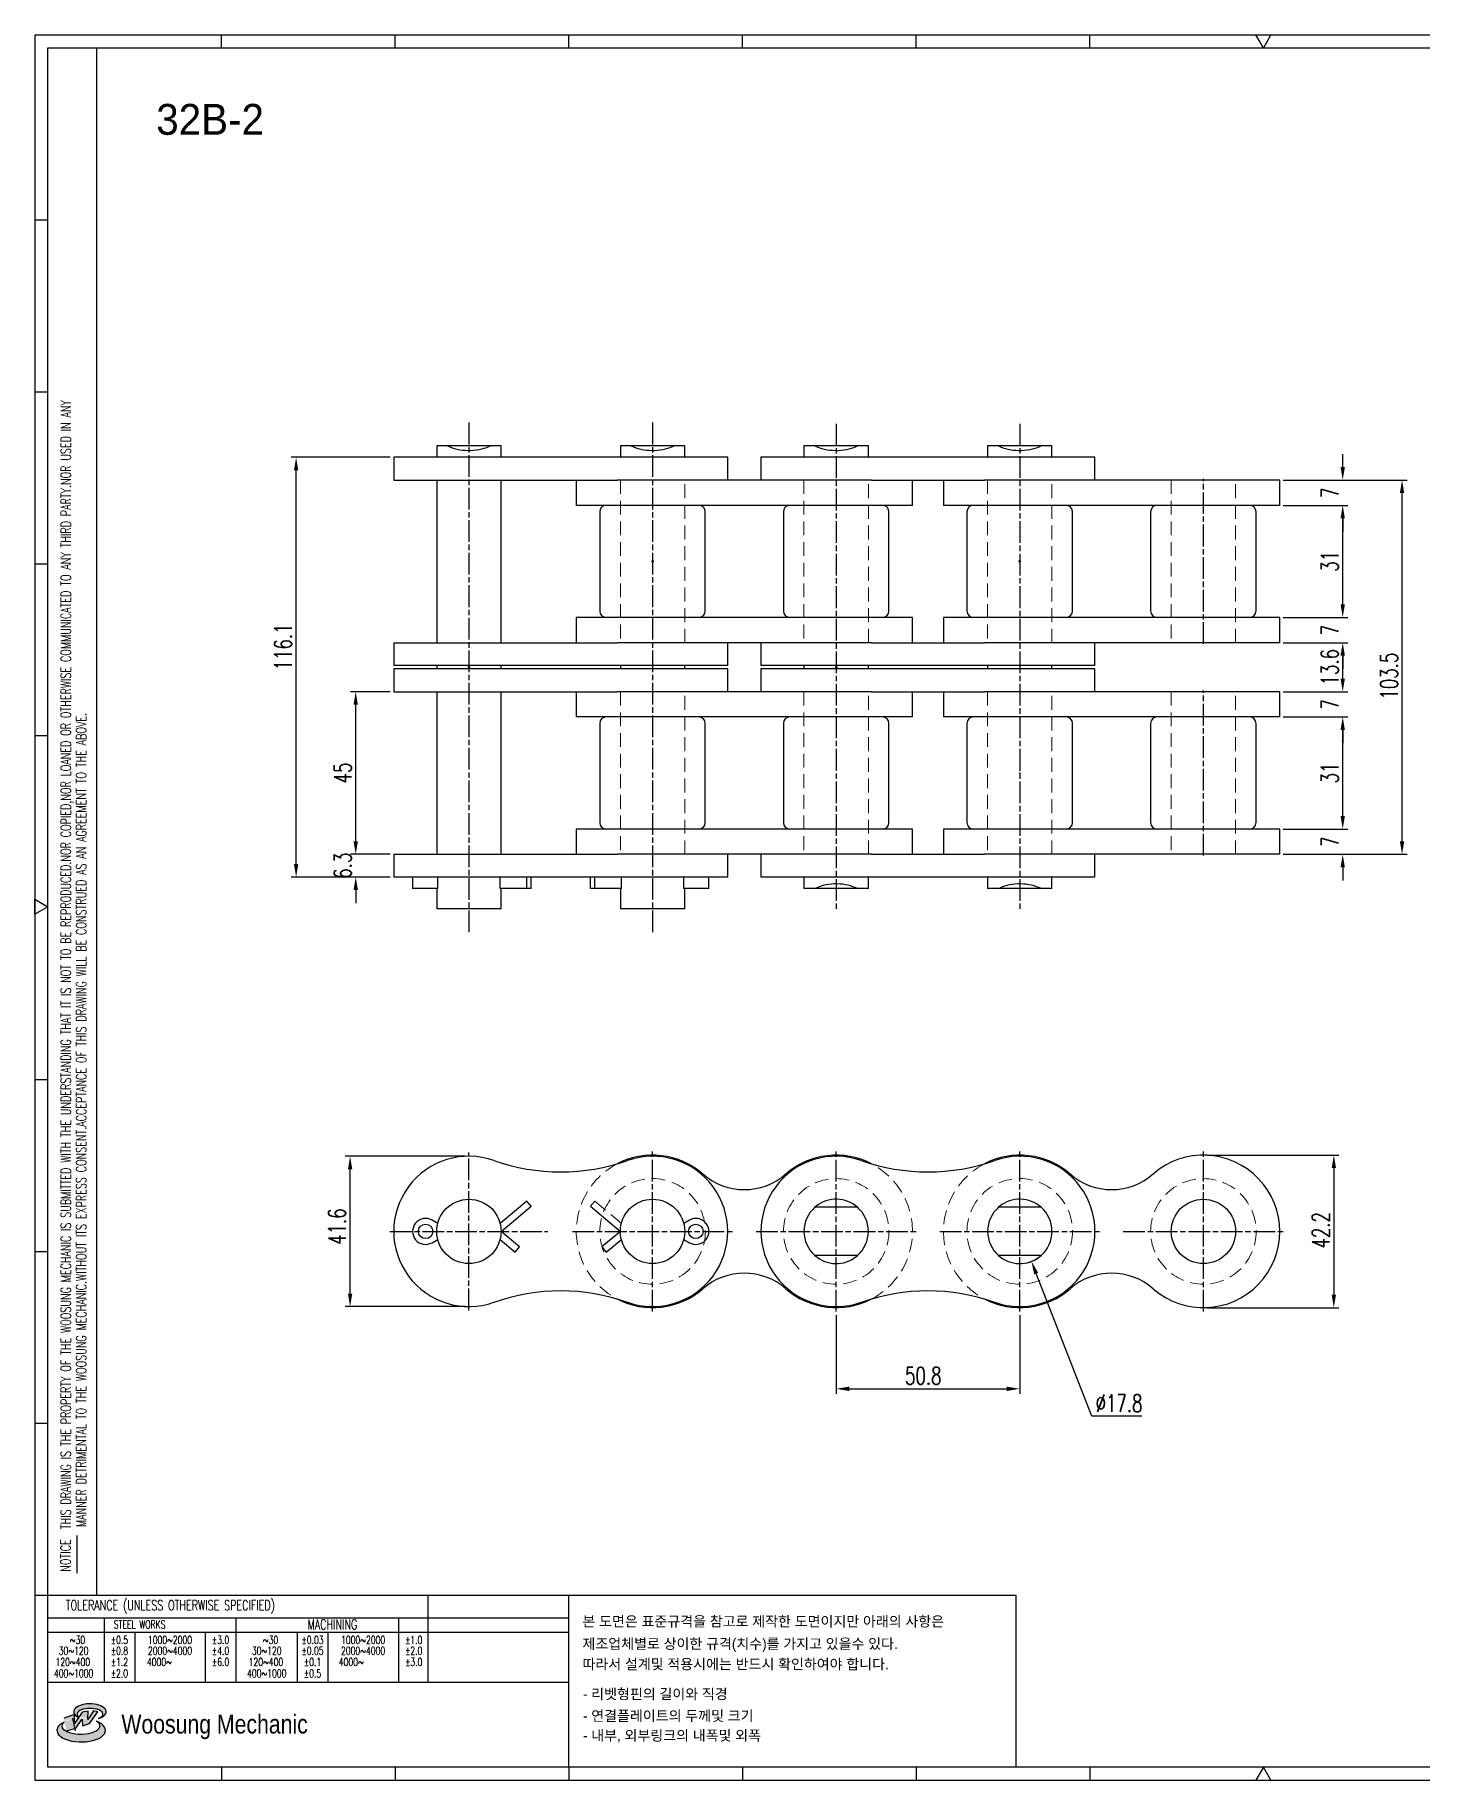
# Model space of a CAD drawing. Header units: millimetres. Extents: x 3536 to 4216, y -47 to 436.
# Drawn here: x 3535.9 to 3919.7, y -47.1 to 435.7 of the extents above; entities that cross this region are included whole.
import ezdxf
from ezdxf.enums import TextEntityAlignment as Align

# ---------------------------------------------------------------- set-up
doc = ezdxf.new("R2010")
doc.units = ezdxf.units.MM
doc.linetypes.add('AM_ISO08W050', pattern=[18, 12, -1.5, 3, -1.5])
doc.linetypes.add('HIDDEN', pattern=[9.525, 6.35, -3.175])
doc.layers.get('Defpoints').update_dxf_attribs({"color": 80})
for name, color, linetype, lineweight in [('2d ConnectionPoints', 7, 'Continuous', 50), ('CL1', 140, 'AM_ISO08W050', 25), ('HL3', 1, 'HIDDEN', 0)]:
    doc.layers.add(name, color=color, linetype=linetype, lineweight=lineweight)
doc.layers.add('S-DIM', color=40, linetype='Continuous')
doc.layers.add('도면레이아웃', color=7, linetype='Continuous')
doc.styles.add('HKD_ST2', font='romans.shx', dxfattribs={"width": 0.7, "height": 4, "bigfont": '@extfont2.shx'})
doc.styles.add('HSG', font='SIMPLEX.shx', dxfattribs={"width": 0.7, "bigfont": 'HSG.shx'})
doc.styles.add('MtXpl_', font='Gulim.ttf')
doc.styles.add('SLDTEXTSTYLE4', font='arial.ttf', dxfattribs={"width": 0.8})
doc.dimstyles.new('APP2.0', dxfattribs={"dimscale": 2, "dimtxt": 2.4, "dimasz": 1.8, "dimexe": 0.7, "dimexo": 0.5, "dimgap": 0.6, "dimtad": 1, "dimtoh": 1, "dimdec": 1, "dimrnd": 0.01, "dimzin": 9, "dimdsep": 46, "dimtxsty": 'HSG', "dimcen": 0, "dimclrd": 1, "dimclre": 1, "dimclrt": 256, "dimazin": 2, "dimtp": 1, "dimtm": 1, "dimtfac": 0.5, "dimtdec": 1, "dimtofl": 0, "dimtmove": 0, "dimatfit": 3, "dimfxl": 0, "dimtvp": 1, "dimtolj": 2, "dimlwd": -1, "dimlwe": -1, "dimarcsym": 0})

# ---------------------------------------------------------------- blocks, each defined once
blk = doc.blocks.new('MAST')
at = {"layer": '도면레이아웃'}
h = blk.add_hatch(color=10, dxfattribs=at)
h.paths.add_polyline_path([(1.544, 35.177), (1.554, 34.966), (1.779, 35.034), (2.054, 35.422), (1.908, 35.446), (1.728, 35.167), (1.741, 35.439), (1.547, 35.405), (1.292, 35.041), (1.295, 35.33), (0.943, 35.208), (1.03, 34.8), (1.336, 34.885)])
edge = h.paths.add_edge_path()
edge.add_ellipse((1.795, 35.421), major_axis=(-0.53, 0), ratio=0.487785, start_angle=122.3607, end_angle=403.3957)
edge.add_line((1.411, 35.244), (1.419, 35.261))
edge.add_ellipse((1.798, 35.344), major_axis=(-0.423, 0), ratio=0.444396, start_angle=131.5898, end_angle=386.1941, ccw=False)
edge = h.paths.add_edge_path()
edge.add_ellipse((1.512, 34.815), major_axis=(-0.793, 0), ratio=0.480113, start_angle=314.6763, end_angle=590.8521)
edge.add_ellipse((1.501, 34.958), major_axis=(-0.62, 0), ratio=0.43311, start_angle=331.7024, end_angle=574.4249, ccw=False)
at = {"color": 140}
for p, q in [((0, 90.118), (80.15, 90.118)), ((0, 90.118), (0, 33.191)), ((0, 33.191), (80.15, 33.191))]:
    blk.add_line(p, q, dxfattribs=at)
for p, q in [((6.089, 89.693), (6.089, 90.118)), ((11.753, 89.693), (11.753, 90.118)), ((17.418, 89.693), (17.418, 90.118)), ((23.082, 89.693), (23.082, 90.118)), ((28.746, 89.693), (28.746, 90.118)), ((34.411, 89.693), (34.411, 90.118)), ((0, 84.085), (0.425, 84.085)), ((0, 78.478), (0.425, 78.478)), ((0, 72.87), (0.425, 72.87)), ((0, 67.262), (0.425, 67.262)), ((0, 56.047), (0.425, 56.047)), ((0, 50.439), (0.425, 50.439)), ((0, 44.832), (0.425, 44.832)), ((1.377, 39.947), (1.377, 41.174)), ((0, 39.224), (0.425, 39.224)), ((6.089, 33.616), (6.089, 33.191)), ((11.753, 33.616), (11.753, 33.191)), ((17.418, 33.616), (17.418, 33.191)), ((23.082, 33.616), (23.082, 33.191)), ((28.746, 33.616), (28.746, 33.191)), ((34.411, 33.616), (34.411, 33.191))]:
    blk.add_line(p, q)
at = {"color": 2}
for p, q in [((2.017, 39.224), (2.017, 89.693)), ((0.425, 39.224), (17.418, 39.224)), ((12.816, 39.224), (12.816, 36.382)), ((17.418, 33.616), (17.418, 39.224)), ((0.425, 38.487), (17.418, 38.487)), ((2.257, 38.487), (2.257, 36.382)), ((6.557, 38.5), (6.557, 36.382)), ((11.857, 38.487), (11.857, 36.382)), ((0.425, 38.012), (17.418, 38.012)), ((3.257, 38.012), (3.257, 36.382)), ((5.557, 38.012), (5.557, 36.382)), ((8.557, 38.012), (8.557, 36.382)), ((9.557, 38.026), (9.557, 36.382)), ((0.425, 36.382), (17.418, 36.382))]:
    blk.add_line(p, q, dxfattribs=at)
for points in [[(40.075, 89.693), (39.83, 90.118), (40.32, 90.118)], [(0.425, 61.679), (0, 61.433), (0, 61.924)], [(40.075, 33.616), (39.83, 33.191), (40.32, 33.191)]]:
    blk.add_lwpolyline(points, close=True)
at = {"color": 140}
blk.add_lwpolyline([(0.425, 89.693), (79.725, 89.693), (79.725, 33.616), (0.425, 33.616)], close=True, dxfattribs=at)
at = {"layer": '도면레이아웃'}
for p, q in [((1.295, 35.33), (0.943, 35.208)), ((1.547, 35.405), (1.292, 35.041)), ((1.292, 35.041), (1.295, 35.33)), ((1.741, 35.439), (1.547, 35.405)), ((1.908, 35.446), (1.728, 35.167)), ((1.728, 35.167), (1.741, 35.439)), ((1.779, 35.034), (2.054, 35.422)), ((2.054, 35.422), (1.908, 35.446)), ((1.03, 34.8), (1.336, 34.885)), ((1.224, 35.208), (1.311, 34.8)), ((1.224, 35.208), (1.224, 35.208)), ((1.336, 34.885), (1.544, 35.177)), ((1.419, 35.261), (1.411, 35.244)), ((1.544, 35.177), (1.554, 34.966)), ((1.554, 34.966), (1.779, 35.034))]:
    blk.add_line(p, q, dxfattribs=at)
for centre, major_axis, ratio, start_param, end_param in [((1.795, 35.421), (-0.53, 0), 0.487785, 2.135596, 7.040584), ((1.798, 35.344), (-0.423, 0), 0.444396, 2.296675, 6.740358), ((1.512, 34.815), (-0.793, 0), 0.480113, 5.492138, 10.312315), ((1.501, 34.958), (-0.62, 0), 0.43311, 5.789299, 10.025607)]:
    blk.add_ellipse(centre, major_axis=major_axis, ratio=ratio, start_param=start_param, end_param=end_param, dxfattribs=at)
at = {"color": 6, "style": 'HKD_ST2', "width": 0.7}
for s, p in [(' THIS DRAWING IS THE PROPERTY OF THE WOOSUNG MECHANIC IS SUBMITTED WITH THE UNDERSTANDING THAT IT IS NOT TO BE REPRODUCED.NOR COPIED,NOR LOANED OR OTHERWISE COMMUNICATED TO ANY THIRD PARTY.NOR USED IN ANY', (1.173, 41.217)), ('MANNER DETRIMENTAL TO THE WOOSUNG MECHANIC.WITHOUT ITS EXPRESS CONSENT.ACCEPTANCE OF THIS DRAWING WILL BE CONSTRUED AS AN AGREEMENT TO THE ABOVE.', (1.672, 41.447))]:
    blk.add_text(s, height=0.326266, rotation=90, dxfattribs=at).set_placement(p)
at = {"style": 'HKD_ST2', "width": 0.7}
blk.add_text('NOTICE', height=0.3263, rotation=90, dxfattribs=at).set_placement((1.163, 39.988))
blk.add_text('TOLERANCE (UNLESS OTHERWISE SPECIFIED)', height=0.32627, dxfattribs=at).set_placement((4.417, 38.896), align=Align.MIDDLE_CENTER)
at = {"color": 4, "style": 'HKD_ST2', "width": 0.7}
for s, height, p in [('STEEL WORKS', 0.26101, (3.416, 38.268)), ('MACHINING', 0.3263, (9.707, 38.27)), ('%%P0.5', 0.261, (2.757, 37.762)), ('%%P3.0', 0.261, (6.057, 37.762)), ('%%P0.03', 0.261, (9.057, 37.762)), ('%%P1.0', 0.261, (12.357, 37.762)), ('%%P0.8', 0.261, (2.757, 37.411)), ('%%P1.2', 0.261, (2.757, 37.045)), ('%%P4.0', 0.261, (6.057, 37.411)), ('%%P6.0', 0.261, (6.057, 37.045)), ('%%P0.05', 0.261, (9.057, 37.411)), ('%%P0.1', 0.261, (9.057, 37.045)), ('%%P2.0', 0.261, (12.357, 37.411)), ('%%P3.0', 0.261, (12.357, 37.045)), ('%%P2.0', 0.261, (2.757, 36.67)), ('%%P0.5', 0.261, (9.057, 36.67))]:
    blk.add_text(s, height=height, dxfattribs=at).set_placement(p, align=Align.MIDDLE)
for s, height, p in [('%%12630', 0.261, (1.389, 37.762)), ('1000%%1262000', 0.26101, (4.407, 37.762)), ('%%12630', 0.261, (7.689, 37.762)), ('1000%%1262000', 0.26101, (10.707, 37.762)), ('120%%126400', 0.26101, (1.237, 37.045)), ('30%%126120', 0.261, (1.263, 37.411)), ('4000%%126', 0.261, (4.061, 37.045)), ('2000%%1264000', 0.26101, (4.407, 37.411)), ('120%%126400', 0.26101, (7.537, 37.045)), ('30%%126120', 0.261, (7.563, 37.411)), ('4000%%126', 0.261, (10.321, 37.045)), ('2000%%1264000', 0.26101, (10.707, 37.411)), ('400%%1261000', 0.26101, (1.263, 36.67)), ('400%%1261000', 0.26101, (7.563, 36.67))]:
    blk.add_text(s, height=height, dxfattribs=at).set_placement(p, align=Align.MIDDLE_CENTER)
at = {"color": 1, "style": 'SLDTEXTSTYLE4', "width": 0.8}
blk.add_text('Woosung Mechanic', height=0.61957, dxfattribs=at).set_placement((2.822, 34.711))
blk = doc.blocks.new('*D2')
at = {"layer": 'Defpoints', "color": 0, "transparency": 16777216}
for p in [(3880.25, 216.04), (3897.69, 216.04), (3880.25, 209.04)]:
    blk.add_point(p, dxfattribs=at)
at = {"layer": 'S-DIM', "color": 1, "transparency": 16777216}
for p, q in [((3897.69, 219.64), (3897.69, 223.24)), ((3881.25, 216.04), (3899.09, 216.04)), ((3881.25, 209.04), (3899.09, 209.04)), ((3897.69, 205.44), (3897.69, 201.84))]:
    blk.add_line(p, q, dxfattribs=at)
for points in [[(3897.09, 219.64), (3898.29, 219.64), (3897.69, 216.04)], [(3897.09, 205.44), (3898.29, 205.44), (3897.69, 209.04)]]:
    blk.add_solid(points, dxfattribs=at)
at = {"layer": 'S-DIM', "transparency": 16777216, "insert": (3894.09, 212.54), "char_height": 4.8, "attachment_point": 5, "rotation": 90, "style": 'HSG'}
blk.add_mtext('\\A2;7', dxfattribs=at)
blk = doc.blocks.new('*D3')
at = {"layer": 'Defpoints', "color": 0, "transparency": 16777216}
for p in [(3880.25, 247.03), (3897.69, 247.03), (3880.25, 216.04)]:
    blk.add_point(p, dxfattribs=at)
at = {"layer": 'S-DIM', "color": 1, "transparency": 16777216}
for p, q in [((3881.25, 247.03), (3899.09, 247.03)), ((3897.69, 219.64), (3897.69, 243.43)), ((3881.25, 216.04), (3899.09, 216.04))]:
    blk.add_line(p, q, dxfattribs=at)
for points in [[(3897.09, 243.43), (3898.29, 243.43), (3897.69, 247.03)], [(3897.09, 219.64), (3898.29, 219.64), (3897.69, 216.04)]]:
    blk.add_solid(points, dxfattribs=at)
at = {"layer": 'S-DIM', "transparency": 16777216, "insert": (3894.09, 231.53), "char_height": 4.8, "attachment_point": 5, "rotation": 90, "style": 'HSG'}
blk.add_mtext('\\A2;31', dxfattribs=at)
blk = doc.blocks.new('*D4')
at = {"layer": 'Defpoints', "color": 0, "transparency": 16777216}
for p in [(3880.25, 254.03), (3897.69, 254.03), (3880.25, 247.03)]:
    blk.add_point(p, dxfattribs=at)
at = {"layer": 'S-DIM', "color": 1, "transparency": 16777216}
for p, q in [((3897.69, 257.63), (3897.69, 261.23)), ((3881.25, 254.03), (3899.09, 254.03)), ((3881.25, 247.03), (3899.09, 247.03)), ((3897.69, 243.43), (3897.69, 239.83))]:
    blk.add_line(p, q, dxfattribs=at)
for points in [[(3897.09, 257.63), (3898.29, 257.63), (3897.69, 254.03)], [(3897.09, 243.43), (3898.29, 243.43), (3897.69, 247.03)]]:
    blk.add_solid(points, dxfattribs=at)
at = {"layer": 'S-DIM', "transparency": 16777216, "insert": (3894.09, 250.53), "char_height": 4.8, "attachment_point": 5, "rotation": 90, "style": 'HSG'}
blk.add_mtext('\\A2;7', dxfattribs=at)
blk = doc.blocks.new('*D5')
at = {"layer": 'Defpoints', "color": 0, "transparency": 16777216}
for p in [(3880.25, 267.59), (3897.69, 267.59), (3880.25, 254.03)]:
    blk.add_point(p, dxfattribs=at)
at = {"layer": 'S-DIM', "color": 1, "transparency": 16777216}
for p, q in [((3881.25, 267.59), (3899.09, 267.59)), ((3897.69, 257.63), (3897.69, 263.99)), ((3881.25, 254.03), (3899.09, 254.03))]:
    blk.add_line(p, q, dxfattribs=at)
for points in [[(3897.09, 263.99), (3898.29, 263.99), (3897.69, 267.59)], [(3897.09, 257.63), (3898.29, 257.63), (3897.69, 254.03)]]:
    blk.add_solid(points, dxfattribs=at)
at = {"layer": 'S-DIM', "transparency": 16777216, "insert": (3894.09, 260.81), "char_height": 4.8, "attachment_point": 5, "rotation": 90, "style": 'HSG'}
blk.add_mtext('\\A2;13.6', dxfattribs=at)
blk = doc.blocks.new('*D6')
at = {"layer": 'Defpoints', "color": 0, "transparency": 16777216}
for p in [(3880.25, 274.59), (3897.69, 274.59), (3880.25, 267.59)]:
    blk.add_point(p, dxfattribs=at)
at = {"layer": 'S-DIM', "color": 1, "transparency": 16777216}
for p, q in [((3897.69, 278.19), (3897.69, 281.79)), ((3881.25, 274.59), (3899.09, 274.59)), ((3881.25, 267.59), (3899.09, 267.59)), ((3897.69, 263.99), (3897.69, 260.39))]:
    blk.add_line(p, q, dxfattribs=at)
for points in [[(3897.09, 278.19), (3898.29, 278.19), (3897.69, 274.59)], [(3897.09, 263.99), (3898.29, 263.99), (3897.69, 267.59)]]:
    blk.add_solid(points, dxfattribs=at)
at = {"layer": 'S-DIM', "transparency": 16777216, "insert": (3894.09, 271.09), "char_height": 4.8, "attachment_point": 5, "rotation": 90, "style": 'HSG'}
blk.add_mtext('\\A2;7', dxfattribs=at)
blk = doc.blocks.new('*D7')
at = {"layer": 'Defpoints', "color": 0, "transparency": 16777216}
for p in [(3880.25, 305.58), (3897.69, 305.58), (3880.25, 274.59)]:
    blk.add_point(p, dxfattribs=at)
at = {"layer": 'S-DIM', "color": 1, "transparency": 16777216}
for p, q in [((3881.25, 305.58), (3899.09, 305.58)), ((3897.69, 278.19), (3897.69, 301.98)), ((3881.25, 274.59), (3899.09, 274.59))]:
    blk.add_line(p, q, dxfattribs=at)
for points in [[(3897.09, 301.98), (3898.29, 301.98), (3897.69, 305.58)], [(3897.09, 278.19), (3898.29, 278.19), (3897.69, 274.59)]]:
    blk.add_solid(points, dxfattribs=at)
at = {"layer": 'S-DIM', "transparency": 16777216, "insert": (3894.09, 290.08), "char_height": 4.8, "attachment_point": 5, "rotation": 90, "style": 'HSG'}
blk.add_mtext('\\A2;31', dxfattribs=at)
blk = doc.blocks.new('*D8')
at = {"layer": 'Defpoints', "color": 0, "transparency": 16777216}
for p in [(3880.25, 312.58), (3897.69, 312.58), (3880.25, 305.58)]:
    blk.add_point(p, dxfattribs=at)
at = {"layer": 'S-DIM', "color": 1, "transparency": 16777216}
for p, q in [((3897.69, 316.18), (3897.69, 319.78)), ((3881.25, 312.58), (3899.09, 312.58)), ((3881.25, 305.58), (3899.09, 305.58)), ((3897.69, 301.98), (3897.69, 298.38))]:
    blk.add_line(p, q, dxfattribs=at)
for points in [[(3897.09, 316.18), (3898.29, 316.18), (3897.69, 312.58)], [(3897.09, 301.98), (3898.29, 301.98), (3897.69, 305.58)]]:
    blk.add_solid(points, dxfattribs=at)
at = {"layer": 'S-DIM', "transparency": 16777216, "insert": (3894.09, 309.08), "char_height": 4.8, "attachment_point": 5, "rotation": 90, "style": 'HSG'}
blk.add_mtext('\\A2;7', dxfattribs=at)
blk = doc.blocks.new('*D9')
at = {"layer": 'Defpoints', "color": 0, "transparency": 16777216}
for p in [(3880.25, 312.58), (3914.11, 312.58), (3880.25, 209.04)]:
    blk.add_point(p, dxfattribs=at)
at = {"layer": 'S-DIM', "color": 1, "transparency": 16777216}
for p, q in [((3881.25, 312.58), (3915.51, 312.58)), ((3914.11, 212.64), (3914.11, 308.98)), ((3881.25, 209.04), (3915.51, 209.04))]:
    blk.add_line(p, q, dxfattribs=at)
for points in [[(3913.51, 308.98), (3914.71, 308.98), (3914.11, 312.58)], [(3913.51, 212.64), (3914.71, 212.64), (3914.11, 209.04)]]:
    blk.add_solid(points, dxfattribs=at)
at = {"layer": 'S-DIM', "transparency": 16777216, "insert": (3910.51, 258.33), "char_height": 4.8, "attachment_point": 5, "rotation": 90, "style": 'HSG'}
blk.add_mtext('\\A2;103.5', dxfattribs=at)
blk = doc.blocks.new('*D10')
at = {"layer": 'Defpoints', "color": 0, "transparency": 16777216}
for p in [(3608.14, 318.88), (3635.15, 318.88), (3635.15, 202.74)]:
    blk.add_point(p, dxfattribs=at)
at = {"layer": 'S-DIM', "color": 1, "transparency": 16777216}
for p, q in [((3634.15, 318.88), (3606.74, 318.88)), ((3608.14, 206.34), (3608.14, 315.28)), ((3634.15, 202.74), (3606.74, 202.74))]:
    blk.add_line(p, q, dxfattribs=at)
for points in [[(3607.54, 315.28), (3608.74, 315.28), (3608.14, 318.88)], [(3607.54, 206.34), (3608.74, 206.34), (3608.14, 202.74)]]:
    blk.add_solid(points, dxfattribs=at)
at = {"layer": 'S-DIM', "transparency": 16777216, "insert": (3604.54, 266.4), "char_height": 4.8, "attachment_point": 5, "rotation": 90, "style": 'HSG'}
blk.add_mtext('\\A2;116.1', dxfattribs=at)
blk = doc.blocks.new('*D11')
at = {"layer": 'Defpoints', "color": 0, "transparency": 16777216}
for p in [(3624.63, 209.04), (3635.15, 209.04), (3635.15, 202.74)]:
    blk.add_point(p, dxfattribs=at)
at = {"layer": 'S-DIM', "color": 1, "transparency": 16777216}
for p, q in [((3624.63, 212.64), (3624.63, 216.24)), ((3634.15, 209.04), (3623.23, 209.04)), ((3634.15, 202.74), (3623.23, 202.74)), ((3624.63, 199.14), (3624.63, 195.54))]:
    blk.add_line(p, q, dxfattribs=at)
for points in [[(3624.03, 212.64), (3625.23, 212.64), (3624.63, 209.04)], [(3624.03, 199.14), (3625.23, 199.14), (3624.63, 202.74)]]:
    blk.add_solid(points, dxfattribs=at)
at = {"layer": 'S-DIM', "transparency": 16777216, "insert": (3621.03, 205.89), "char_height": 4.8, "attachment_point": 5, "rotation": 90, "style": 'HSG'}
blk.add_mtext('\\A2;6.3', dxfattribs=at)
blk = doc.blocks.new('*D12')
at = {"layer": 'Defpoints', "color": 0, "transparency": 16777216}
for p in [(3624.63, 254.03), (3635.15, 254.03), (3635.15, 209.04)]:
    blk.add_point(p, dxfattribs=at)
at = {"layer": 'S-DIM', "color": 1, "transparency": 16777216}
for p, q in [((3634.15, 254.03), (3623.23, 254.03)), ((3624.63, 212.64), (3624.63, 250.43)), ((3634.15, 209.04), (3623.23, 209.04))]:
    blk.add_line(p, q, dxfattribs=at)
for points in [[(3624.03, 250.43), (3625.23, 250.43), (3624.63, 254.03)], [(3624.03, 212.64), (3625.23, 212.64), (3624.63, 209.04)]]:
    blk.add_solid(points, dxfattribs=at)
at = {"layer": 'S-DIM', "transparency": 16777216, "insert": (3621.03, 231.53), "char_height": 4.8, "attachment_point": 5, "rotation": 90, "style": 'HSG'}
blk.add_mtext('\\A2;45', dxfattribs=at)
blk = doc.blocks.new('*D13')
at = {"layer": 'Defpoints', "color": 0, "transparency": 16777216}
for p in [(3623.08, 125.52), (3655.95, 125.52), (3655.95, 83.92)]:
    blk.add_point(p, dxfattribs=at)
at = {"layer": 'S-DIM', "color": 1, "transparency": 16777216}
for p, q in [((3654.95, 125.52), (3621.68, 125.52)), ((3623.08, 87.52), (3623.08, 121.92)), ((3654.95, 83.92), (3621.68, 83.92))]:
    blk.add_line(p, q, dxfattribs=at)
for points in [[(3622.48, 121.92), (3623.68, 121.92), (3623.08, 125.52)], [(3622.48, 87.52), (3623.68, 87.52), (3623.08, 83.92)]]:
    blk.add_solid(points, dxfattribs=at)
at = {"layer": 'S-DIM', "transparency": 16777216, "insert": (3619.48, 106.06), "char_height": 4.8, "attachment_point": 5, "rotation": 90, "style": 'HSG'}
blk.add_mtext('\\A2;41.6', dxfattribs=at)
blk = doc.blocks.new('*D14')
at = {"layer": 'Defpoints', "color": 0, "transparency": 16777216}
for p in [(3757.55, 82.56), (3808.35, 82.56), (3808.35, 61.17)]:
    blk.add_point(p, dxfattribs=at)
at = {"layer": 'S-DIM', "color": 1, "transparency": 16777216}
for p, q in [((3757.55, 81.56), (3757.55, 59.77)), ((3808.35, 81.56), (3808.35, 59.77)), ((3761.15, 61.17), (3804.75, 61.17))]:
    blk.add_line(p, q, dxfattribs=at)
for points in [[(3761.15, 61.77), (3761.15, 60.57), (3757.55, 61.17)], [(3804.75, 61.77), (3804.75, 60.57), (3808.35, 61.17)]]:
    blk.add_solid(points, dxfattribs=at)
at = {"layer": 'S-DIM', "transparency": 16777216, "insert": (3781.65, 64.77), "char_height": 4.8, "attachment_point": 5, "style": 'HSG'}
blk.add_mtext('\\A2;50.8', dxfattribs=at)
blk = doc.blocks.new('*D15')
at = {"layer": 'Defpoints', "color": 0, "transparency": 16777216}
for p in [(3805.11, 113.02), (3811.58, 96.42)]:
    blk.add_point(p, dxfattribs=at)
at = {"layer": 'S-DIM', "color": 1, "transparency": 16777216}
for p, q in [((3828.29, 53.57), (3812.89, 93.07)), ((3842.13, 53.57), (3828.29, 53.57))]:
    blk.add_line(p, q, dxfattribs=at)
blk.add_arc((3808.35, 104.72), 8.91, 282.293, 304.9755, dxfattribs=at)
blk.add_solid([(3813.45, 93.29), (3812.33, 92.85), (3811.58, 96.42)], dxfattribs=at)
at = {"layer": 'S-DIM', "transparency": 16777216, "insert": (3835.81, 57.17), "char_height": 4.8, "attachment_point": 5, "style": 'HSG'}
blk.add_mtext('\\A2;∅17.8', dxfattribs=at)
blk = doc.blocks.new('*D16')
at = {"layer": 'Defpoints', "color": 0, "transparency": 16777216}
for p in [(3859.15, 125.82), (3859.15, 83.62), (3895.24, 83.62)]:
    blk.add_point(p, dxfattribs=at)
at = {"layer": 'S-DIM', "color": 1, "transparency": 16777216}
for p, q in [((3860.15, 125.82), (3896.64, 125.82)), ((3895.24, 122.22), (3895.24, 87.22)), ((3860.15, 83.62), (3896.64, 83.62))]:
    blk.add_line(p, q, dxfattribs=at)
for points in [[(3894.64, 122.22), (3895.84, 122.22), (3895.24, 125.82)], [(3894.64, 87.22), (3895.84, 87.22), (3895.24, 83.62)]]:
    blk.add_solid(points, dxfattribs=at)
at = {"layer": 'S-DIM', "transparency": 16777216, "insert": (3891.64, 105.03), "char_height": 4.8, "attachment_point": 5, "rotation": 90, "style": 'HSG'}
blk.add_mtext('\\A2;42.2', dxfattribs=at)

msp = doc.modelspace()

# ---------------------------------------------------------------- linework, layer by layer
for p, q in [((3727.55, 318.88), (3635.15, 318.88)), ((3635.15, 318.88), (3635.15, 312.58)), ((3647.04, 322.06), (3647.04, 318.88)), ((3664.85, 322.06), (3647.04, 322.06)), ((3650.06, 322.06), (3650.66, 321.78)), ((3650.66, 321.78), (3651.3, 321.53)), ((3651.3, 321.53), (3651.98, 321.31)), ((3651.98, 321.31), (3652.69, 321.13)), ((3652.69, 321.13), (3653.43, 320.98)), ((3653.43, 320.98), (3654.18, 320.88)), ((3654.18, 320.88), (3654.95, 320.81)), ((3654.95, 320.81), (3655.73, 320.78)), ((3655.73, 320.78), (3656.5, 320.78)), ((3656.5, 320.78), (3657.28, 320.83)), ((3657.28, 320.83), (3658.04, 320.92)), ((3658.04, 320.92), (3658.78, 321.04)), ((3658.78, 321.04), (3659.51, 321.2)), ((3659.51, 321.2), (3660.21, 321.4)), ((3660.21, 321.4), (3660.87, 321.63)), ((3660.87, 321.63), (3661.5, 321.9)), ((3661.5, 321.9), (3661.84, 322.06)), ((3664.85, 318.88), (3664.85, 322.06)), ((3697.84, 322.06), (3697.84, 318.88)), ((3715.65, 322.06), (3697.84, 322.06)), ((3700.86, 322.06), (3701.46, 321.78)), ((3701.46, 321.78), (3702.1, 321.53)), ((3702.1, 321.53), (3702.78, 321.31)), ((3702.78, 321.31), (3703.49, 321.13)), ((3703.49, 321.13), (3704.23, 320.98)), ((3704.23, 320.98), (3704.98, 320.88)), ((3704.98, 320.88), (3705.75, 320.81)), ((3705.75, 320.81), (3706.53, 320.78)), ((3706.53, 320.78), (3707.3, 320.78)), ((3707.3, 320.78), (3708.08, 320.83)), ((3708.08, 320.83), (3708.84, 320.92)), ((3708.84, 320.92), (3709.58, 321.04)), ((3709.58, 321.04), (3710.31, 321.2)), ((3710.31, 321.2), (3711.01, 321.4)), ((3711.01, 321.4), (3711.67, 321.63)), ((3711.67, 321.63), (3712.3, 321.9)), ((3712.3, 321.9), (3712.64, 322.06)), ((3715.65, 318.88), (3715.65, 322.06)), ((3727.55, 312.58), (3727.55, 318.88)), ((3829.15, 318.88), (3736.75, 318.88)), ((3736.75, 318.88), (3736.75, 312.58)), ((3748.64, 322.06), (3748.64, 318.88)), ((3766.45, 322.06), (3748.64, 322.06)), ((3751.66, 322.06), (3752.26, 321.78)), ((3752.26, 321.78), (3752.9, 321.53)), ((3752.9, 321.53), (3753.58, 321.31)), ((3753.58, 321.31), (3754.29, 321.13)), ((3754.29, 321.13), (3755.03, 320.98)), ((3755.03, 320.98), (3755.78, 320.88)), ((3755.78, 320.88), (3756.55, 320.81)), ((3756.55, 320.81), (3757.33, 320.78)), ((3757.33, 320.78), (3758.1, 320.78)), ((3758.1, 320.78), (3758.88, 320.83)), ((3758.88, 320.83), (3759.64, 320.92)), ((3759.64, 320.92), (3760.38, 321.04)), ((3760.38, 321.04), (3761.11, 321.2)), ((3761.11, 321.2), (3761.81, 321.4)), ((3761.81, 321.4), (3762.47, 321.63)), ((3762.47, 321.63), (3763.1, 321.9)), ((3763.1, 321.9), (3763.44, 322.06)), ((3766.45, 318.88), (3766.45, 322.06)), ((3799.44, 322.06), (3799.44, 318.88)), ((3817.25, 322.06), (3799.44, 322.06)), ((3802.46, 322.06), (3803.06, 321.78)), ((3803.06, 321.78), (3803.7, 321.53)), ((3803.7, 321.53), (3804.38, 321.31)), ((3804.38, 321.31), (3805.09, 321.13)), ((3805.09, 321.13), (3805.83, 320.98)), ((3805.83, 320.98), (3806.58, 320.88)), ((3806.58, 320.88), (3807.35, 320.81)), ((3807.35, 320.81), (3808.13, 320.78)), ((3808.13, 320.78), (3808.9, 320.78)), ((3808.9, 320.78), (3809.68, 320.83)), ((3809.68, 320.83), (3810.44, 320.92)), ((3810.44, 320.92), (3811.18, 321.04)), ((3811.18, 321.04), (3811.91, 321.2)), ((3811.91, 321.2), (3812.61, 321.4)), ((3812.61, 321.4), (3813.27, 321.63)), ((3813.27, 321.63), (3813.9, 321.9)), ((3813.9, 321.9), (3814.24, 322.06)), ((3817.25, 318.88), (3817.25, 322.06)), ((3829.15, 312.58), (3829.15, 318.88)), ((3635.15, 312.58), (3696.96, 312.58)), ((3647.04, 312.58), (3647.04, 267.59)), ((3664.85, 267.59), (3664.85, 312.58)), ((3685.65, 312.58), (3685.65, 305.58)), ((3767.33, 312.58), (3696.96, 312.58)), ((3767.33, 312.58), (3798.56, 312.58)), ((3778.65, 305.58), (3778.65, 312.58)), ((3787.25, 312.58), (3787.25, 305.58)), ((3880.25, 312.58), (3798.56, 312.58)), ((3880.25, 305.58), (3880.25, 312.58)), ((3778.65, 305.58), (3685.65, 305.58)), ((3880.25, 305.58), (3787.25, 305.58)), ((3692.14, 303.77), (3692.14, 276.4)), ((3721.35, 276.4), (3721.35, 303.77)), ((3742.94, 303.77), (3742.94, 276.4)), ((3772.15, 276.4), (3772.15, 303.77)), ((3793.74, 303.77), (3793.74, 276.4)), ((3822.95, 276.4), (3822.95, 303.77)), ((3844.54, 303.77), (3844.54, 276.4)), ((3873.75, 276.4), (3873.75, 303.77)), ((3778.65, 274.59), (3685.65, 274.59)), ((3685.65, 274.59), (3685.65, 267.59)), ((3778.65, 267.59), (3778.65, 274.59)), ((3880.25, 274.59), (3787.25, 274.59)), ((3787.25, 274.59), (3787.25, 267.59)), ((3880.25, 267.59), (3880.25, 274.59)), ((3635.15, 267.59), (3696.96, 267.59)), ((3635.15, 267.59), (3635.15, 261.29)), ((3767.33, 267.59), (3696.96, 267.59)), ((3727.55, 261.29), (3727.55, 267.59)), ((3736.75, 267.59), (3736.75, 261.29)), ((3767.33, 267.59), (3798.56, 267.59)), ((3880.25, 267.59), (3798.56, 267.59)), ((3829.15, 261.29), (3829.15, 267.59)), ((3727.55, 261.29), (3635.15, 261.29)), ((3647.04, 261.29), (3647.04, 260.33)), ((3664.85, 260.33), (3664.85, 261.29)), ((3697.84, 261.29), (3697.84, 260.33)), ((3715.65, 260.33), (3715.65, 261.29)), ((3829.15, 261.29), (3736.75, 261.29)), ((3748.64, 261.29), (3748.64, 260.33)), ((3766.45, 260.33), (3766.45, 261.29)), ((3799.44, 261.29), (3799.44, 260.33)), ((3817.25, 260.33), (3817.25, 261.29)), ((3727.55, 260.33), (3635.15, 260.33)), ((3635.15, 260.33), (3635.15, 254.03)), ((3727.55, 254.03), (3727.55, 260.33)), ((3829.15, 260.33), (3736.75, 260.33)), ((3736.75, 260.33), (3736.75, 254.03)), ((3829.15, 254.03), (3829.15, 260.33)), ((3635.15, 254.03), (3696.96, 254.03)), ((3647.04, 254.03), (3647.04, 209.04)), ((3664.85, 209.04), (3664.85, 254.03)), ((3685.65, 254.03), (3685.65, 247.03)), ((3767.33, 254.03), (3696.96, 254.03)), ((3767.33, 254.03), (3798.56, 254.03)), ((3778.65, 247.03), (3778.65, 254.03)), ((3787.25, 254.03), (3787.25, 247.03)), ((3880.25, 254.03), (3798.56, 254.03)), ((3880.25, 247.03), (3880.25, 254.03)), ((3778.65, 247.03), (3685.65, 247.03)), ((3880.25, 247.03), (3787.25, 247.03)), ((3692.14, 245.22), (3692.14, 217.85)), ((3721.35, 217.85), (3721.35, 245.22)), ((3742.94, 245.22), (3742.94, 217.85)), ((3772.15, 217.85), (3772.15, 245.22)), ((3793.74, 245.22), (3793.74, 217.85)), ((3822.95, 217.85), (3822.95, 245.22)), ((3844.54, 245.22), (3844.54, 217.85)), ((3873.75, 217.85), (3873.75, 245.22)), ((3778.65, 216.04), (3685.65, 216.04)), ((3685.65, 216.04), (3685.65, 209.04)), ((3778.65, 209.04), (3778.65, 216.04)), ((3880.25, 216.04), (3787.25, 216.04)), ((3787.25, 216.04), (3787.25, 209.04)), ((3880.25, 209.04), (3880.25, 216.04)), ((3635.15, 209.04), (3696.96, 209.04)), ((3635.15, 209.04), (3635.15, 202.74)), ((3767.33, 209.04), (3696.96, 209.04)), ((3727.55, 202.74), (3727.55, 209.04)), ((3736.75, 209.04), (3736.75, 202.74)), ((3767.33, 209.04), (3798.56, 209.04)), ((3880.25, 209.04), (3798.56, 209.04)), ((3829.15, 202.74), (3829.15, 209.04)), ((3727.55, 202.74), (3635.15, 202.74)), ((3640.37, 202.74), (3640.37, 199.59)), ((3647.32, 199.59), (3640.37, 199.59)), ((3647.04, 199.59), (3647.04, 193.96)), ((3647.32, 199.59), (3647.32, 202.74)), ((3664.57, 199.59), (3664.57, 202.74)), ((3673.14, 199.59), (3664.57, 199.59)), ((3664.85, 193.96), (3664.85, 199.59)), ((3671.94, 199.59), (3671.94, 202.74)), ((3673.14, 199.59), (3673.14, 202.74)), ((3689.55, 199.59), (3689.55, 202.74)), ((3698.12, 199.59), (3689.55, 199.59)), ((3690.75, 199.59), (3690.75, 202.74)), ((3697.84, 199.59), (3697.84, 193.96)), ((3698.12, 199.59), (3698.12, 202.74)), ((3715.37, 199.59), (3715.37, 202.74)), ((3722.32, 199.59), (3715.37, 199.59)), ((3715.65, 193.96), (3715.65, 199.59)), ((3722.32, 199.59), (3722.32, 202.74)), ((3829.15, 202.74), (3736.75, 202.74)), ((3748.64, 202.74), (3748.64, 199.56)), ((3766.45, 199.56), (3748.64, 199.56)), ((3751.99, 199.72), (3751.66, 199.56)), ((3752.62, 199.99), (3751.99, 199.72)), ((3753.28, 200.22), (3752.62, 199.99)), ((3753.98, 200.41), (3753.28, 200.22)), ((3754.71, 200.58), (3753.98, 200.41)), ((3755.45, 200.7), (3754.71, 200.58)), ((3756.22, 200.79), (3755.45, 200.7)), ((3756.99, 200.83), (3756.22, 200.79)), ((3757.76, 200.84), (3756.99, 200.83)), ((3758.54, 200.81), (3757.76, 200.84)), ((3759.31, 200.74), (3758.54, 200.81)), ((3760.06, 200.64), (3759.31, 200.74)), ((3760.8, 200.49), (3760.06, 200.64)), ((3761.51, 200.31), (3760.8, 200.49)), ((3762.19, 200.09), (3761.51, 200.31)), ((3762.83, 199.84), (3762.19, 200.09)), ((3763.44, 199.56), (3762.83, 199.84)), ((3766.45, 199.56), (3766.45, 202.74)), ((3799.44, 202.74), (3799.44, 199.56)), ((3817.25, 199.56), (3799.44, 199.56)), ((3802.79, 199.72), (3802.46, 199.56)), ((3803.42, 199.99), (3802.79, 199.72)), ((3804.08, 200.22), (3803.42, 199.99)), ((3804.78, 200.41), (3804.08, 200.22)), ((3805.51, 200.58), (3804.78, 200.41)), ((3806.25, 200.7), (3805.51, 200.58)), ((3807.02, 200.79), (3806.25, 200.7)), ((3807.79, 200.83), (3807.02, 200.79)), ((3808.56, 200.84), (3807.79, 200.83)), ((3809.34, 200.81), (3808.56, 200.84)), ((3810.11, 200.74), (3809.34, 200.81)), ((3810.86, 200.64), (3810.11, 200.74)), ((3811.6, 200.49), (3810.86, 200.64)), ((3812.31, 200.31), (3811.6, 200.49)), ((3812.99, 200.09), (3812.31, 200.31)), ((3813.63, 199.84), (3812.99, 200.09)), ((3814.24, 199.56), (3813.63, 199.84)), ((3817.25, 199.56), (3817.25, 202.74)), ((3664.85, 193.96), (3647.04, 193.96)), ((3715.65, 193.96), (3697.84, 193.96)), ((3671.94, 113.12), (3664.57, 106.94)), ((3664.85, 104.72), (3673.14, 111.68)), ((3673.14, 111.68), (3671.94, 113.12)), ((3689.55, 111.68), (3697.84, 104.72)), ((3751.99, 111.68), (3751.66, 111.4)), ((3763.44, 111.4), (3751.66, 111.4)), ((3752.62, 112.14), (3751.99, 111.68)), ((3753.28, 112.54), (3752.62, 112.14)), ((3753.98, 112.88), (3753.28, 112.54)), ((3754.71, 113.16), (3753.98, 112.88)), ((3755.45, 113.38), (3754.71, 113.16)), ((3756.22, 113.52), (3755.45, 113.38)), ((3756.99, 113.61), (3756.22, 113.52)), ((3757.76, 113.62), (3756.99, 113.61)), ((3758.54, 113.57), (3757.76, 113.62)), ((3759.31, 113.45), (3758.54, 113.57)), ((3760.06, 113.26), (3759.31, 113.45)), ((3760.8, 113.01), (3760.06, 113.26)), ((3761.51, 112.7), (3760.8, 113.01)), ((3762.19, 112.32), (3761.51, 112.7)), ((3762.83, 111.89), (3762.19, 112.32)), ((3763.44, 111.4), (3762.83, 111.89)), ((3802.79, 111.68), (3802.46, 111.4)), ((3814.24, 111.4), (3802.46, 111.4)), ((3803.42, 112.14), (3802.79, 111.68)), ((3804.08, 112.54), (3803.42, 112.14)), ((3804.78, 112.88), (3804.08, 112.54)), ((3805.51, 113.16), (3804.78, 112.88)), ((3806.25, 113.38), (3805.51, 113.16)), ((3807.02, 113.52), (3806.25, 113.38)), ((3807.79, 113.61), (3807.02, 113.52)), ((3808.56, 113.62), (3807.79, 113.61)), ((3809.34, 113.57), (3808.56, 113.62)), ((3810.11, 113.45), (3809.34, 113.57)), ((3810.86, 113.26), (3810.11, 113.45)), ((3811.6, 113.01), (3810.86, 113.26)), ((3812.31, 112.7), (3811.6, 113.01)), ((3812.99, 112.32), (3812.31, 112.7)), ((3813.63, 111.89), (3812.99, 112.32)), ((3814.24, 111.4), (3813.63, 111.89)), ((3647.32, 106.94), (3645.76, 107.84)), ((3716.93, 107.84), (3715.37, 106.94)), ((3645.76, 101.6), (3647.32, 102.5)), ((3664.57, 102.5), (3668.75, 98.99)), ((3669.96, 100.43), (3664.85, 104.72)), ((3697.84, 104.72), (3692.73, 100.43)), ((3693.94, 98.99), (3698.12, 102.5)), ((3715.37, 102.5), (3716.93, 101.6)), ((3668.75, 98.99), (3669.96, 100.43)), ((3692.73, 100.43), (3693.94, 98.99)), ((3751.66, 98.04), (3752.26, 97.55)), ((3763.44, 98.04), (3751.66, 98.04)), ((3752.26, 97.55), (3752.9, 97.12)), ((3752.9, 97.12), (3753.58, 96.74)), ((3753.58, 96.74), (3754.29, 96.43)), ((3761.11, 96.56), (3761.81, 96.9)), ((3761.81, 96.9), (3762.47, 97.3)), ((3762.47, 97.3), (3763.1, 97.76)), ((3763.1, 97.76), (3763.44, 98.04)), ((3802.46, 98.04), (3803.06, 97.55)), ((3814.24, 98.04), (3802.46, 98.04)), ((3803.06, 97.55), (3803.7, 97.12)), ((3803.7, 97.12), (3804.38, 96.74)), ((3804.38, 96.74), (3805.09, 96.43)), ((3811.91, 96.56), (3812.61, 96.9)), ((3812.61, 96.9), (3813.27, 97.3)), ((3813.27, 97.3), (3813.9, 97.76)), ((3813.9, 97.76), (3814.24, 98.04)), ((3754.29, 96.43), (3755.03, 96.18)), ((3755.03, 96.18), (3755.78, 95.99)), ((3755.78, 95.99), (3756.55, 95.87)), ((3756.55, 95.87), (3757.33, 95.82)), ((3757.33, 95.82), (3758.1, 95.83)), ((3758.1, 95.83), (3758.88, 95.91)), ((3758.88, 95.91), (3759.64, 96.06)), ((3759.64, 96.06), (3760.38, 96.28)), ((3760.38, 96.28), (3761.11, 96.56)), ((3805.09, 96.43), (3805.83, 96.18)), ((3805.83, 96.18), (3806.58, 95.99)), ((3806.58, 95.99), (3807.35, 95.87)), ((3807.35, 95.87), (3808.13, 95.82)), ((3808.13, 95.82), (3808.9, 95.83)), ((3808.9, 95.83), (3809.68, 95.91)), ((3809.68, 95.91), (3810.44, 96.06)), ((3810.44, 96.06), (3811.18, 96.28)), ((3811.18, 96.28), (3811.91, 96.56))]:
    msp.add_line(p, q)
at = {"color": 140}
msp.add_lwpolyline([(3683.6, 4.09), (3807.25, 4.09), (3807.25, -43.47), (3683.6, -43.47)], close=True, dxfattribs=at)
for centre, radius in [((3655.95, 104.72), 8.9), ((3706.75, 104.72), 8.91), ((3859.15, 104.72), 8.9), ((3643.96, 104.72), 2), ((3718.73, 104.72), 2)]:
    msp.add_circle(centre, radius)
for centre, radius, start, end in [((3693.95, 303.77), 1.81, 90, 180), ((3719.54, 303.77), 1.81, 0, 90), ((3744.75, 303.77), 1.81, 90, 180), ((3770.34, 303.77), 1.81, 0, 90), ((3795.55, 303.77), 1.81, 90, 180), ((3821.14, 303.77), 1.81, 0, 90), ((3846.35, 303.77), 1.81, 90, 180), ((3871.94, 303.77), 1.81, 0, 90), ((3693.95, 276.4), 1.81, 180, 270), ((3719.54, 276.4), 1.81, 270, 360), ((3744.75, 276.4), 1.81, 180, 270), ((3770.34, 276.4), 1.81, 270, 360), ((3795.55, 276.4), 1.81, 180, 270), ((3821.14, 276.4), 1.81, 270, 360), ((3846.35, 276.4), 1.81, 180, 270), ((3871.94, 276.4), 1.81, 270, 360), ((3693.95, 245.22), 1.81, 90, 180), ((3719.54, 245.22), 1.81, 0, 90), ((3744.75, 245.22), 1.81, 90, 180), ((3770.34, 245.22), 1.81, 0, 90), ((3795.55, 245.22), 1.81, 90, 180), ((3821.14, 245.22), 1.81, 0, 90), ((3846.35, 245.22), 1.81, 90, 180), ((3871.94, 245.22), 1.81, 0, 90), ((3693.95, 217.85), 1.81, 180, 270), ((3719.54, 217.85), 1.81, 270, 360), ((3744.75, 217.85), 1.81, 180, 270), ((3770.34, 217.85), 1.81, 270, 360), ((3795.55, 217.85), 1.81, 180, 270), ((3821.14, 217.85), 1.81, 270, 360), ((3846.35, 217.85), 1.81, 180, 270), ((3871.94, 217.85), 1.81, 270, 360), ((3706.75, 104.72), 21.1, 48.8122, 117.6214), ((3757.55, 104.72), 21.1, 62.3786, 131.1878), ((3808.35, 104.72), 21.1, 48.8122, 117.6214), ((3859.15, 104.72), 21.1, 228.8122, 131.1878), ((3655.95, 104.72), 20.8, 70.6198, 289.3802), ((3681.35, 176.93), 55.74, 250.6198, 289.3802), ((3706.75, 104.72), 20.8, 250.6198, 109.3802), ((3757.55, 104.72), 20.8, 70.6198, 289.3802), ((3782.95, 176.93), 55.74, 250.6198, 289.3802), ((3808.35, 104.72), 20.8, 250.6198, 109.3802), ((3732.15, 133.75), 17.47, 228.8122, 311.1878), ((3833.75, 133.75), 17.47, 228.8122, 311.1878), ((3757.55, 104.72), 8.9, 131.4096, 228.5904), ((3757.55, 104.72), 8.9, 311.4096, 48.5904), ((3808.35, 104.72), 8.9, 131.4096, 228.5904), ((3808.35, 104.72), 8.91, 311.4096, 48.5904), ((3643.96, 104.72), 3.6, 60, 300), ((3718.73, 104.72), 3.6, 240, 120), ((3732.15, 75.69), 17.47, 48.8122, 131.1878), ((3833.75, 75.69), 17.47, 48.8122, 131.1878), ((3681.35, 32.51), 55.74, 70.6198, 109.3802), ((3706.75, 104.72), 21.1, 242.3786, 311.1878), ((3757.55, 104.72), 21.1, 228.8122, 297.6214), ((3782.95, 32.51), 55.74, 70.6198, 109.3802), ((3808.35, 104.72), 21.1, 242.3786, 311.1878)]:
    msp.add_arc(centre, radius, start, end)
at = {"layer": '2d ConnectionPoints'}
for p in [(3706.75, 290.08), (3706.75, 290.08), (3808.35, 290.08), (3808.35, 290.08), (3655.95, 260.81), (3757.55, 260.81)]:
    msp.add_point(p, dxfattribs=at)
at = {"layer": 'CL1', "ltscale": 0.5}
for p, q in [((3655.95, 328.46), (3655.95, 187.55)), ((3706.75, 328.46), (3706.75, 187.55)), ((3757.55, 328.18), (3757.55, 193.43)), ((3808.35, 328.18), (3808.35, 193.43)), ((3859.15, 267.24), (3859.15, 312.93)), ((3859.15, 208.69), (3859.15, 254.38)), ((3655.95, 82.88), (3655.95, 126.56)), ((3706.75, 82.56), (3706.75, 126.87)), ((3757.55, 82.56), (3757.55, 126.87)), ((3808.35, 82.56), (3808.35, 126.87)), ((3859.15, 82.56), (3859.15, 126.87)), ((3634.11, 104.72), (3677.79, 104.72)), ((3684.59, 104.72), (3728.9, 104.72)), ((3735.39, 104.72), (3779.7, 104.72)), ((3786.19, 104.72), (3830.5, 104.72)), ((3836.99, 104.72), (3881.3, 104.72))]:
    msp.add_line(p, q, dxfattribs=at)
for p in [(3706.75, 231.53), (3706.75, 231.53), (3808.35, 231.53), (3706.75, 104.72), (3706.75, 104.72), (3706.75, 104.72), (3808.35, 104.72)]:
    msp.add_point(p, dxfattribs=at)
at = {"layer": 'HL3', "ltscale": 0.6}
for p, q in [((3697.84, 312.58), (3697.84, 267.59)), ((3697.84, 312.58), (3697.84, 267.59)), ((3715.65, 267.59), (3715.65, 312.58)), ((3715.65, 267.59), (3715.65, 312.58)), ((3748.64, 312.58), (3748.64, 267.59)), ((3748.64, 312.58), (3748.64, 267.59)), ((3766.45, 267.59), (3766.45, 312.58)), ((3766.45, 267.59), (3766.45, 312.58)), ((3799.44, 312.58), (3799.44, 267.59)), ((3799.44, 312.58), (3799.44, 267.59)), ((3817.25, 267.59), (3817.25, 312.58)), ((3817.25, 267.59), (3817.25, 312.58)), ((3850.24, 312.58), (3850.24, 267.59)), ((3868.05, 267.59), (3868.05, 312.58)), ((3697.84, 254.03), (3697.84, 209.04)), ((3697.84, 254.03), (3697.84, 209.04)), ((3715.65, 209.04), (3715.65, 254.03)), ((3715.65, 209.04), (3715.65, 254.03)), ((3748.64, 254.03), (3748.64, 209.04)), ((3748.64, 254.03), (3748.64, 209.04)), ((3766.45, 209.04), (3766.45, 254.03)), ((3766.45, 209.04), (3766.45, 254.03)), ((3799.44, 254.03), (3799.44, 209.04)), ((3799.44, 254.03), (3799.44, 209.04)), ((3817.25, 209.04), (3817.25, 254.03)), ((3817.25, 209.04), (3817.25, 254.03)), ((3850.24, 254.03), (3850.24, 209.04)), ((3868.05, 209.04), (3868.05, 254.03)), ((3690.75, 113.12), (3689.55, 111.68)), ((3698.12, 106.94), (3690.75, 113.12))]:
    msp.add_line(p, q, dxfattribs=at)
for centre, radius in [((3706.75, 104.72), 14.61), ((3757.55, 104.72), 14.6), ((3808.35, 104.72), 14.61), ((3859.15, 104.72), 14.6)]:
    msp.add_circle(centre, radius, dxfattribs=at)
for centre, start, end in [((3706.75, 104.72), 117.6214, 242.3786), ((3757.55, 104.72), 297.6214, 62.3786), ((3808.35, 104.72), 117.6214, 242.3786)]:
    msp.add_arc(centre, 21.1, start, end, dxfattribs=at)

# ---------------------------------------------------------------- block references
at = {"color": 140, "xscale": 8.481194722674443, "yscale": 8.481194722674443, "zscale": 8.481194722674443}
msp.add_blockref('MAST', (3535.87, -328.58), dxfattribs=at)

# ---------------------------------------------------------------- texts
at = {"color": 254, "style": 'MtXpl_'}
msp.add_text('32B-2', height=8.535, dxfattribs=at).set_placement((3569.45, 408.1))
at = {"color": 140, "style": 'MtXpl_'}
for s, p in [('본 도면은 표준규격을 참고로 제작한 도면이지만 아래의 사항은', (3687.36, -4.58)), ('제조업체별로 상이한 규격(치수)를 가지고 있을수 있다.', (3687.36, -10.77)), ('따라서 설계및 적용시에는 반드시 확인하여야 합니다.', (3687.36, -16.41)), ('- 리벳형핀의 길이와 직경', (3687.51, -24.67)), ('- 연결플레이트의 두께및 크기', (3687.51, -30.72)), ('- 내부, 외부링크의 내폭및 외폭', (3687.51, -36.16))]:
    msp.add_text(s, height=2.8449, dxfattribs=at).set_placement(p)

# ---------------------------------------------------------------- dimensions: what is measured, and where the dimension line sits
at = {"layer": 'S-DIM'}
for base, p1, p2, picture, middle in [((3608.14, 318.88), (3635.15, 202.74), (3635.15, 318.88), '*D10', (3608.14, 266.4)), ((3914.11, 312.58), (3880.25, 209.04), (3880.25, 312.58), '*D9', (3914.11, 258.33)), ((3897.69, 216.04), (3880.25, 209.04), (3880.25, 216.04), '*D2', (3897.69, 212.54)), ((3624.63, 209.04), (3635.15, 202.74), (3635.15, 209.04), '*D11', (3624.63, 205.89)), ((3895.24, 83.62), (3859.15, 125.82), (3859.15, 83.62), '*D16', (3895.24, 105.03)), ((3623.08, 125.52), (3655.95, 83.92), (3655.95, 125.52), '*D13', (3623.08, 106.06))]:
    dim = msp.add_linear_dim(base=base, p1=p1, p2=p2, angle=90, dimstyle='APP2.0', dxfattribs=at)
    dim.commit()
    dim.dimension.update_dxf_attribs({"geometry": picture, "text_midpoint": middle, "dimtype": 128})
for base, p1, p2, picture, middle in [((3897.69, 312.58), (3880.25, 305.58), (3880.25, 312.58), '*D8', (3894.09, 309.08)), ((3897.69, 305.58), (3880.25, 274.59), (3880.25, 305.58), '*D7', (3894.09, 290.08)), ((3897.69, 274.59), (3880.25, 267.59), (3880.25, 274.59), '*D6', (3894.09, 271.09)), ((3897.69, 267.59), (3880.25, 254.03), (3880.25, 267.59), '*D5', (3894.09, 260.81)), ((3897.69, 254.03), (3880.25, 247.03), (3880.25, 254.03), '*D4', (3894.09, 250.53)), ((3624.63, 254.03), (3635.15, 209.04), (3635.15, 254.03), '*D12', (3621.03, 231.53)), ((3897.69, 247.03), (3880.25, 216.04), (3880.25, 247.03), '*D3', (3894.09, 231.53))]:
    dim = msp.add_linear_dim(base=base, p1=p1, p2=p2, angle=90, dimstyle='APP2.0', override={"dimtmove": 1}, dxfattribs=at)
    dim.commit()
    dim.dimension.update_dxf_attribs({"geometry": picture, "text_midpoint": middle})
dim = msp.add_diameter_dim_2p(p1=(3805.11, 113.02), p2=(3811.58, 96.42), dimstyle='APP2.0', dxfattribs=at)
dim.commit()
dim.dimension.update_dxf_attribs({"geometry": '*D15', "text_midpoint": (3835.81, 53.57), "dimtype": 131})
dim = msp.add_linear_dim(base=(3808.35, 61.17), p1=(3757.55, 82.56), p2=(3808.35, 82.56), dimstyle='APP2.0', dxfattribs=at)
dim.commit()
dim.dimension.update_dxf_attribs({"geometry": '*D14', "text_midpoint": (3781.65, 61.17), "dimtype": 128})

doc.saveas('drawing.dxf')
